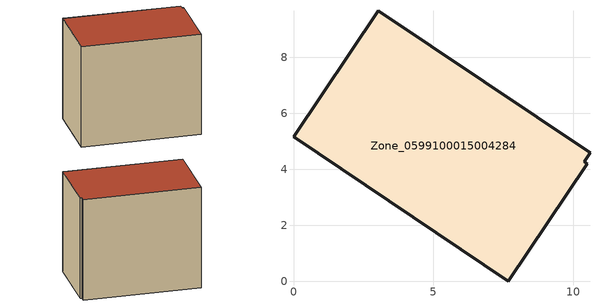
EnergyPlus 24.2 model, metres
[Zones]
Zone_0599100015004284
 floor ground (C_G): 10.59,4.58 10.39,4.27 10.5,4.2 7.68,0 0,5.16 3.04,9.66 z0.68
 wall outside (C_F): 10.59,4.58 3.04,9.66 0,5.16 7.68,0 10.5,4.2 10.39,4.27 10.59,4.58 z0.68:8.84
 roof outside (C_R): 10.39,4.27 10.59,4.58 3.04,9.66 0,5.16 7.68,0 10.5,4.2 z8.84
[BUILDING]
Pand.0599100015004284: North Axis=0; Terrain=City; Loads Convergence Tolerance Value=0.04; Temperature Convergence Tolerance Value=0.4; Solar Distribution=FullExterior; Maximum Number of Warmup Days=25; Minimum Number of Warmup Days=1
[Site:Location]
Rotterdam.The.Hague.AP_ZH_NLD Design_Conditions: Latitude=51.96; Longitude=4.45; Time Zone=1; Elevation=-4.5
[SITE:GROUNDTEMPERATURE:BUILDINGSURFACE]
18, 18, 18, 18, 18, 18, 18, 18, 18, 18, 18, 18
[MATERIAL] Thermal Absorptance=0.9; Solar Absorptance=0.7; Visible Absorptance=0.7
Name | Roughness | Thickness | Conductivity | Density | Specific Heat
G.TI.1975-1991 | MediumSmooth | 0.15 | 0.288461 | 540 | 1210
F.TI.1975-1991 | Rough | 0.3 | 0.230769 | 1920 | 840
R.TI.1975-1991 | MediumRough | 0.2 | 0.153846 | 1500 | 1000
[CONSTRUCTION]
C_G: G.TI.1975-1991
C_F: F.TI.1975-1991
C_R: R.TI.1975-1991
[ZONE]
Zone_0599100015004284: Type=1; Multiplier=1; Ceiling Height=Autocalculate; Volume=Autocalculate; Floor Area=autocalculate; Part of Total Floor Area=Yes
[ZONEINFILTRATION:DESIGNFLOWRATE]
Infil_Zone_0599100015004284: Zone or ZoneList or Space or SpaceList=Zone_0599100015004284; Schedule=AlwaysOn; Design Flow Rate Calculation Method=Flow/Area; Flow Rate per Floor Area=0.003; Constant Term Coefficient=1; Temperature Term Coefficient=0; Velocity Term Coefficient=0; Velocity Squared Term Coefficient=0
[HVACTEMPLATE:ZONE:IDEALLOADSAIRSYSTEM]
Zone_0599100015004284: Maximum Heating Supply Air Temperature=50; Minimum Cooling Supply Air Temperature=13; Maximum Heating Supply Air Humidity Ratio=0.0156; Minimum Cooling Supply Air Humidity Ratio=0.0077; Heating Limit=NoLimit; Cooling Limit=NoLimit; Dehumidification Control Type=ConstantSensibleHeatRatio; Cooling Sensible Heat Ratio=0.7; Dehumidification Setpoint=60; Humidification Control Type=None; Humidification Setpoint=30; Outdoor Air Method=None; Outdoor Air Flow Rate per Person=0.00944; Outdoor Air Flow Rate per Zone Floor Area=0; Outdoor Air Flow Rate per Zone=0; Demand Controlled Ventilation Type=None; Outdoor Air Economizer Type=NoEconomizer; Heat Recovery Type=None; Sensible Heat Recovery Effectiveness=0.7; Latent Heat Recovery Effectiveness=0.65
[ZONECONTROL:THERMOSTAT]
ThermostatControl_Zone_0599100015004284: Zone or ZoneList=Zone_0599100015004284; Control Type Schedule=DualSetpointControlType; Control 1=Thermostat_Zone_0599100015004284; Temperature Difference Between Cutout And Setpoint=0
[THERMOSTATSETPOINT:DUALSETPOINT]
Thermostat_Zone_0599100015004284: Heating Setpoint Temperature Schedule=HeatingSetpoint_Zone_0599100015004284; Cooling Setpoint Temperature Schedule=CoolingSetpoint_Zone_0599100015004284
[SCHEDULE:COMPACT]
HeatingSetpoint_Zone_0599100015004284: Through: 12/31, For: AllDays, Until: 24:00, 21
CoolingSetpoint_Zone_0599100015004284: Through: 12/31, For: AllDays, Until: 24:00, 24
DualSetpointControlType: Through: 12/31, For: AllDays, Until: 24:00, 4
AlwaysOn: Through: 12/31, For: AllDays, Until: 24:00, 1
